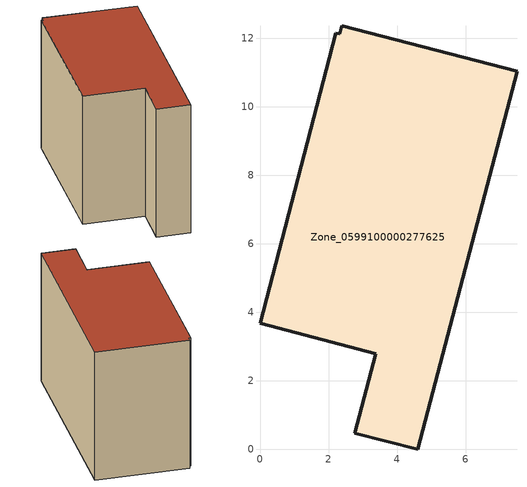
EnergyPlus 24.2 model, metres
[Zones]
Zone_0599100000277625
 floor ground (C_G): 2.77,0.48 3.38,2.8 0,3.68 2.21,12.15 2.33,12.13 2.39,12.37 7.5,11.03 4.61,0 z0
 wall outside (C_F): 3.38,2.8 2.77,0.48 4.61,0 7.5,11.03 2.39,12.37 2.33,12.13 2.21,12.15 0,3.68 3.38,2.8 z0:7.86
 roof outside (C_R): 2.39,12.37 2.33,12.13 2.21,12.15 0,3.68 3.38,2.8 2.77,0.48 4.61,0 7.5,11.03 z7.86
[BUILDING]
Pand.0599100000277625: North Axis=0; Terrain=City; Loads Convergence Tolerance Value=0.04; Temperature Convergence Tolerance Value=0.4; Solar Distribution=FullExterior; Maximum Number of Warmup Days=25; Minimum Number of Warmup Days=1
[Site:Location]
Rotterdam.The.Hague.AP_ZH_NLD Design_Conditions: Latitude=51.96; Longitude=4.45; Time Zone=1; Elevation=-4.5
[SITE:GROUNDTEMPERATURE:BUILDINGSURFACE]
18, 18, 18, 18, 18, 18, 18, 18, 18, 18, 18, 18
[MATERIAL] Thermal Absorptance=0.9; Solar Absorptance=0.7; Visible Absorptance=0.7
Name | Roughness | Thickness | Conductivity | Density | Specific Heat
G.TI.1975-1991 | MediumSmooth | 0.15 | 0.288461 | 540 | 1210
F.TI.1975-1991 | Rough | 0.3 | 0.230769 | 1920 | 840
R.TI.1975-1991 | MediumRough | 0.2 | 0.153846 | 1500 | 1000
[CONSTRUCTION]
C_G: G.TI.1975-1991
C_F: F.TI.1975-1991
C_R: R.TI.1975-1991
[ZONE]
Zone_0599100000277625: Type=1; Multiplier=1; Ceiling Height=Autocalculate; Volume=Autocalculate; Floor Area=autocalculate; Part of Total Floor Area=Yes
[ZONEINFILTRATION:DESIGNFLOWRATE]
Infil_Zone_0599100000277625: Zone or ZoneList or Space or SpaceList=Zone_0599100000277625; Schedule=AlwaysOn; Design Flow Rate Calculation Method=Flow/Area; Flow Rate per Floor Area=0.003; Constant Term Coefficient=1; Temperature Term Coefficient=0; Velocity Term Coefficient=0; Velocity Squared Term Coefficient=0
[HVACTEMPLATE:ZONE:IDEALLOADSAIRSYSTEM]
Zone_0599100000277625: Maximum Heating Supply Air Temperature=50; Minimum Cooling Supply Air Temperature=13; Maximum Heating Supply Air Humidity Ratio=0.0156; Minimum Cooling Supply Air Humidity Ratio=0.0077; Heating Limit=NoLimit; Cooling Limit=NoLimit; Dehumidification Control Type=ConstantSensibleHeatRatio; Cooling Sensible Heat Ratio=0.7; Dehumidification Setpoint=60; Humidification Control Type=None; Humidification Setpoint=30; Outdoor Air Method=None; Outdoor Air Flow Rate per Person=0.00944; Outdoor Air Flow Rate per Zone Floor Area=0; Outdoor Air Flow Rate per Zone=0; Demand Controlled Ventilation Type=None; Outdoor Air Economizer Type=NoEconomizer; Heat Recovery Type=None; Sensible Heat Recovery Effectiveness=0.7; Latent Heat Recovery Effectiveness=0.65
[ZONECONTROL:THERMOSTAT]
ThermostatControl_Zone_0599100000277625: Zone or ZoneList=Zone_0599100000277625; Control Type Schedule=DualSetpointControlType; Control 1=Thermostat_Zone_0599100000277625; Temperature Difference Between Cutout And Setpoint=0
[THERMOSTATSETPOINT:DUALSETPOINT]
Thermostat_Zone_0599100000277625: Heating Setpoint Temperature Schedule=HeatingSetpoint_Zone_0599100000277625; Cooling Setpoint Temperature Schedule=CoolingSetpoint_Zone_0599100000277625
[SCHEDULE:COMPACT]
HeatingSetpoint_Zone_0599100000277625: Through: 12/31, For: AllDays, Until: 24:00, 21
CoolingSetpoint_Zone_0599100000277625: Through: 12/31, For: AllDays, Until: 24:00, 24
DualSetpointControlType: Through: 12/31, For: AllDays, Until: 24:00, 4
AlwaysOn: Through: 12/31, For: AllDays, Until: 24:00, 1
